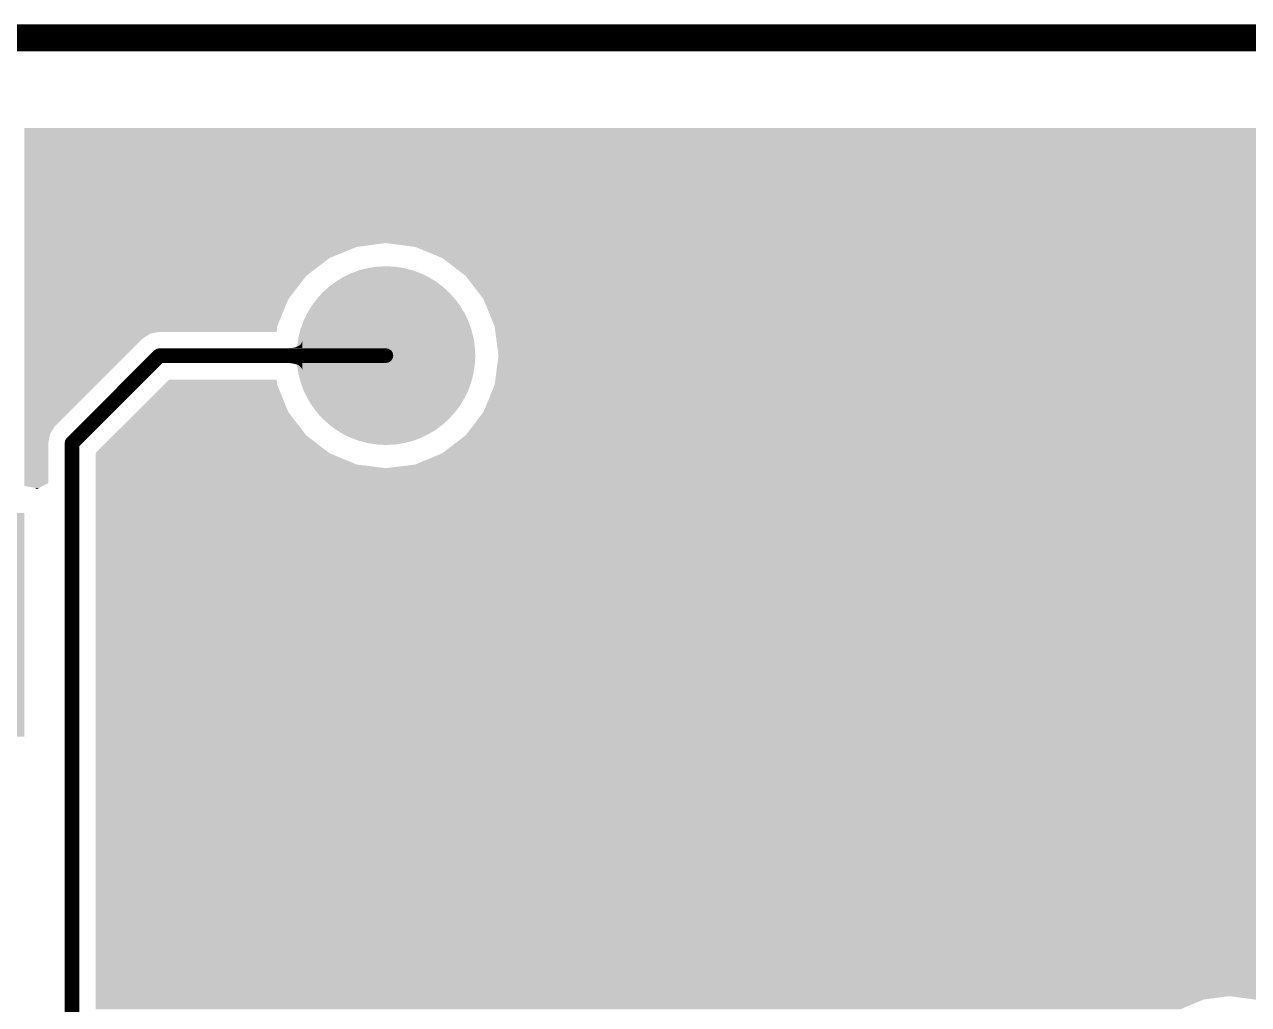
# Model space of a CAD drawing. Header units: millimetres. Extents: x -0.01 to 2.37, y -0.01 to 1.58.
# Drawn here: x 1.245 to 1.785, y 1.148 to 1.581 of the extents above; entities that cross this region are included whole.
import ezdxf

# ---------------------------------------------------------------- set-up
doc = ezdxf.new("R2010")
doc.units = ezdxf.units.MM
doc.layers.get('0').update_dxf_attribs({"linetype": 'CONTINUOUS', "lineweight": 0})
for name, color, linetype, lineweight in [('PCB_KUR_GKO', 130, 'CONTINUOUS', 0), ('PCB_KUR_GTL', 30, 'CONTINUOUS', 0), ('PCB_KUR_GTP', 254, 'CONTINUOUS', 0), ('PCB_KUR_GTS', 254, 'CONTINUOUS', 0), ('PCB_KUR_TXT', 254, 'CONTINUOUS', 0)]:
    doc.layers.add(name, color=color, linetype=linetype, lineweight=lineweight)

# ---------------------------------------------------------------- blocks, each defined once
blk = doc.blocks.new('ROUND_63')
h = blk.add_hatch(color=256)
edge = h.paths.add_edge_path(flags=0)
edge.add_arc((0, 0), 0.0375, 0, 360)
blk = doc.blocks.new('SQUARE_15')
blk.add_solid([(0.0315, 0.0315), (0.0315, -0.0315), (-0.0315, 0.0315), (-0.0315, -0.0315)])
blk = doc.blocks.new('ROUND_7')
h = blk.add_hatch(color=256)
edge = h.paths.add_edge_path(flags=0)
edge.add_arc((0, 0), 0.00325, 0, 360)
blk = doc.blocks.new('ROUND_77')
h = blk.add_hatch(color=256)
edge = h.paths.add_edge_path(flags=0)
edge.add_arc((0, 0), 0.03945, 0, 360)
blk = doc.blocks.new('SQUARE_24')
blk.add_solid([(0.03345, 0.03345), (0.03345, -0.03345), (-0.03345, 0.03345), (-0.03345, -0.03345)])
blk = doc.blocks.new('ROUND_14')
h = blk.add_hatch(color=256)
edge = h.paths.add_edge_path(flags=0)
edge.add_arc((0, 0), 0.0197, 0, 360)

msp = doc.modelspace()

# ---------------------------------------------------------------- linework, layer by layer
at = {"layer": 'PCB_KUR_GKO', "lineweight": 211, "const_width": 0.0118}
msp.add_lwpolyline([(0, 1.5748), (2.3622, 1.5748)], dxfattribs=at)
at = {"layer": 'PCB_KUR_GTL', "lineweight": 211, "const_width": 0.0065}
for points in [[(1.266, 1.3959), (1.3046, 1.4345)], [(1.3046, 1.4345), (1.4046, 1.4345)], [(1.266, 1.086), (1.266, 1.3959)]]:
    msp.add_lwpolyline(points, dxfattribs=at)
at = {"layer": 'PCB_KUR_GTL'}
for points in [[(1.245, 1.5303), (1.245, 1.535), (2.2178, 1.5303), (2.2161, 1.535)], [(1.245, 1.5267), (1.245, 1.5303), (2.2134, 1.5267), (2.2178, 1.5303)], [(1.245, 1.5159), (1.245, 1.5267), (2.2046, 1.5159), (2.2134, 1.5267)], [(1.245, 1.5036), (1.245, 1.5159), (2.198, 1.5036), (2.2046, 1.5159)], [(1.245, 1.4903), (1.245, 1.5036), (2.1939, 1.4903), (2.198, 1.5036)], [(1.245, 1.4842), (1.245, 1.4903), (2.19333, 1.4842), (2.1939, 1.4903)], [(1.245, 1.4825), (1.245, 1.4842), (1.3917, 1.4825), (1.4046, 1.4842)], [(1.245, 1.4776), (1.245, 1.4825), (1.3797, 1.4776), (1.3917, 1.4825)], [(1.4175, 1.4825), (1.4046, 1.4842), (2.19317, 1.4825), (2.19333, 1.4842)], [(1.4295, 1.4776), (1.4175, 1.4825), (2.19271, 1.4776), (2.19317, 1.4825)], [(1.245, 1.4697), (1.245, 1.4776), (1.3694, 1.4697), (1.3797, 1.4776)], [(1.43107, 1.4764), (1.4295, 1.4776), (2.1926, 1.4764), (2.19271, 1.4776)], [(1.4398, 1.4697), (1.43107, 1.4764), (2.19323, 1.4697), (2.1926, 1.4764)], [(1.245, 1.4594), (1.245, 1.4697), (1.3615, 1.4594), (1.3694, 1.4697)], [(1.44532, 1.4625), (1.4398, 1.4697), (2.1939, 1.4625), (2.19323, 1.4697)], [(1.245, 1.4474), (1.245, 1.4594), (1.3566, 1.4474), (1.3615, 1.4594)], [(1.4477, 1.4594), (1.44532, 1.4625), (2.19485, 1.4594), (2.1939, 1.4625)], [(1.45191, 1.4491), (1.4477, 1.4594), (2.198, 1.4491), (2.19485, 1.4594)], [(1.4526, 1.4474), (1.45191, 1.4491), (2.19891, 1.4474), (2.198, 1.4491)], [(1.245, 1.445), (1.245, 1.4474), (1.3563, 1.445), (1.3566, 1.4474)], [(1.245, 1.4442), (1.245, 1.445), (1.3005, 1.4442), (1.3046, 1.445)], [(1.245, 1.445), (1.245, 1.445), (1.3046, 1.445), (1.3563, 1.445)], [(1.245, 1.4419), (1.245, 1.4442), (1.2971, 1.4419), (1.3005, 1.4442)], [(1.454, 1.4368), (1.4526, 1.4474), (2.2046, 1.4368), (2.19891, 1.4474)], [(1.245, 1.4034), (1.245, 1.4419), (1.2585, 1.4034), (1.2971, 1.4419)], [(1.3607, 1.4377), (1.362, 1.4378), (1.3677, 1.4377), (1.3677, 1.4378)], [(1.3607, 1.4312), (1.3607, 1.4377), (1.3677, 1.4312), (1.3677, 1.4377)], [(1.362, 1.4378), (1.3631, 1.4379), (1.3677, 1.4378), (1.3677, 1.4379)], [(1.3631, 1.4379), (1.364, 1.438), (1.3677, 1.4379), (1.3677, 1.438)], [(1.364, 1.438), (1.3649, 1.4383), (1.3677, 1.438), (1.3677, 1.4383)], [(1.3649, 1.4383), (1.3657, 1.4386), (1.3677, 1.4383), (1.3677, 1.4386)], [(1.3657, 1.4386), (1.3663, 1.4389), (1.3677, 1.4386), (1.3677, 1.4389)], [(1.3663, 1.4389), (1.3668, 1.4393), (1.3677, 1.4389), (1.3677, 1.4393)], [(1.3668, 1.4393), (1.3672, 1.4398), (1.3677, 1.4393), (1.3677, 1.4398)], [(1.3672, 1.4398), (1.3675, 1.4404), (1.3677, 1.4398), (1.3677, 1.4404)], [(1.3675, 1.4404), (1.3677, 1.441), (1.3677, 1.4404), (1.3677, 1.441)], [(1.45318, 1.426), (1.4543, 1.4345), (2.2134, 1.426), (2.20647, 1.4345)], [(1.4543, 1.4345), (1.454, 1.4368), (2.20647, 1.4345), (2.2046, 1.4368)], [(1.3631, 1.4311), (1.362, 1.4312), (1.3677, 1.4311), (1.3677, 1.4312)], [(1.364, 1.4309), (1.3631, 1.4311), (1.3677, 1.4309), (1.3677, 1.4311)], [(1.3649, 1.4307), (1.364, 1.4309), (1.3677, 1.4307), (1.3677, 1.4309)], [(1.3657, 1.4304), (1.3649, 1.4307), (1.3677, 1.4304), (1.3677, 1.4307)], [(1.3663, 1.4301), (1.3657, 1.4304), (1.3677, 1.4301), (1.3677, 1.4304)], [(1.3668, 1.4296), (1.3663, 1.4301), (1.3677, 1.4296), (1.3677, 1.4301)], [(1.3672, 1.4292), (1.3668, 1.4296), (1.3677, 1.4292), (1.3677, 1.4296)], [(1.3675, 1.4286), (1.3672, 1.4292), (1.3677, 1.4286), (1.3677, 1.4292)], [(1.3677, 1.428), (1.3675, 1.4286), (1.3677, 1.428), (1.3677, 1.4286)], [(1.29456, 1.4096), (1.30659, 1.4216), (1.3615, 1.4096), (1.3566, 1.4216)], [(1.30659, 1.4216), (1.3089, 1.4239), (1.3566, 1.4216), (1.3563, 1.4239)], [(1.4508, 1.4172), (1.4526, 1.4216), (2.2242, 1.4172), (2.2188, 1.4216)], [(1.4526, 1.4216), (1.45318, 1.426), (2.2188, 1.4216), (2.2134, 1.426)], [(1.44811, 1.4106), (1.4508, 1.4172), (2.2365, 1.4106), (2.2242, 1.4172)], [(1.28422, 1.3993), (1.29456, 1.4096), (1.3694, 1.3993), (1.3615, 1.4096)], [(1.44433, 1.4052), (1.44532, 1.4065), (2.2638, 1.4052), (2.2499, 1.4065)], [(1.44532, 1.4065), (1.4477, 1.4096), (2.2499, 1.4065), (2.23977, 1.4096)], [(1.4477, 1.4096), (1.44811, 1.4106), (2.23977, 1.4096), (2.2365, 1.4106)], [(1.245, 1.4), (1.245, 1.4034), (1.2563, 1.4), (1.2585, 1.4034)], [(1.245, 1.3959), (1.245, 1.4), (1.2555, 1.3959), (1.2563, 1.4)], [(1.4398, 1.3993), (1.44433, 1.4052), (2.326, 1.3993), (2.326, 1.4052)], [(1.245, 1.3782), (1.245, 1.3959), (1.2555, 1.3782), (1.2555, 1.3959)], [(1.2765, 1.3916), (1.28422, 1.3993), (1.37944, 1.3916), (1.3694, 1.3993)], [(1.4295, 1.3914), (1.4398, 1.3993), (2.326, 1.3914), (2.326, 1.3993)], [(1.2765, 1.3914), (1.2765, 1.3916), (1.3797, 1.3914), (1.37944, 1.3916)], [(1.2765, 1.3864), (1.2765, 1.3914), (1.3917, 1.3864), (1.3797, 1.3914)], [(1.4175, 1.3864), (1.4295, 1.3914), (2.326, 1.3864), (2.326, 1.3914)], [(1.2765, 1.3848), (1.2765, 1.3864), (1.4046, 1.3848), (1.3917, 1.3864)], [(1.2765, 1.1517), (1.2765, 1.3848), (2.326, 1.1517), (2.326, 1.3848)], [(1.4046, 1.3848), (1.4175, 1.3864), (2.326, 1.3848), (2.326, 1.3864)], [(1.245, 1.377), (1.245, 1.3782), (1.25319, 1.377), (1.2555, 1.3782)], [(1.2496, 1.3761), (1.245, 1.377), (1.25146, 1.3761), (1.25319, 1.377)], [(1.2505, 1.3756), (1.2496, 1.3761), (1.2505, 1.3756), (1.25146, 1.3761)], [(0.65, 1.2663), (0.65, 1.365), (1.245, 1.2663), (1.245, 1.365)], [(1.2765, 1.1502), (1.2765, 1.1517), (1.7657, 1.1502), (1.777, 1.1517)], [(1.7883, 1.1502), (1.777, 1.1517), (2.326, 1.1502), (2.326, 1.1517)], [(1.2765, 1.1458), (1.2765, 1.1502), (1.7552, 1.1458), (1.7657, 1.1502)]]:
    msp.add_solid(points, dxfattribs=at)

# ---------------------------------------------------------------- block references
for name, p in [('ROUND_63', (1.4046, 1.4345)), ('ROUND_7', (1.3046, 1.4345)), ('ROUND_7', (1.3046, 1.4345)), ('ROUND_7', (1.4046, 1.4345)), ('SQUARE_15', (1.777, 1.408)), ('ROUND_7', (1.266, 1.3959)), ('ROUND_7', (1.266, 1.3959))]:
    msp.add_blockref(name, p, dxfattribs=at)
at = {"layer": 'PCB_KUR_GTP'}
msp.add_blockref('ROUND_63', (1.4046, 1.4345), dxfattribs=at)
at = {"layer": 'PCB_KUR_GTS'}
for name, p in [('ROUND_77', (1.4046, 1.4345)), ('SQUARE_24', (1.777, 1.408))]:
    msp.add_blockref(name, p, dxfattribs=at)
at = {"layer": 'PCB_KUR_TXT'}
msp.add_blockref('ROUND_14', (1.777, 1.408), dxfattribs=at)

doc.saveas('drawing.dxf')
